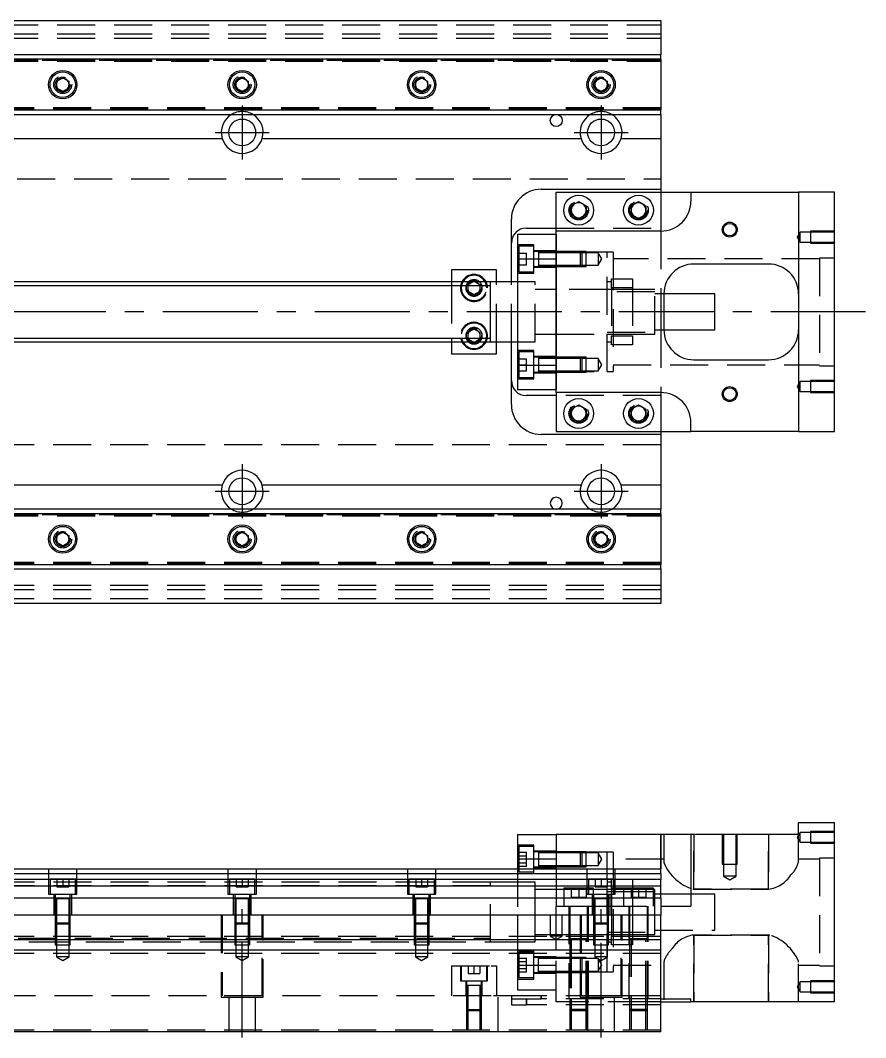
# Model space of a CAD drawing. Extents: x -20 to 863, y -293 to 102.
# Drawn here: x 425.8 to 708.4, y -242.8 to 97.5 of the extents above; entities that cross this region are included whole.
import ezdxf

# ---------------------------------------------------------------- set-up
doc = ezdxf.new("R2010")
doc.units = 0
doc.linetypes.add('CENTER', pattern=[50.8, 31.75, -6.35, 6.35, -6.35])
doc.linetypes.add('DASHED', pattern=[19.05, 12.7, -6.35])
doc.layers.get('0').update_dxf_attribs({"linetype": 'CONTINUOUS'})
doc.layers.add('CENTER', color=1, linetype='CENTER')

msp = doc.modelspace()

# ---------------------------------------------------------------- linework, layer by layer
at = {"color": 3, "linetype": 'DASHED'}
for p, q in [((0, 96), (640, 96)), ((0, 93), (640, 93)), ((0, 91.5), (640, 91.5)), ((0, 84.2), (640, 84.2)), ((0, 83.8), (640, 83.8)), ((395, 84.204452), (640, 84.204452)), ((437.5, 76), (437.518502, 76.303588)), ((502.483582, 76.286038), (502.5, 76)), ((557.5, 76), (557.518502, 76.303588)), ((622.483582, 76.286038), (622.5, 76)), ((640, 68.2), (0, 68.2)), ((640, 67.8), (0, 67.8)), ((640, 67.795548), (395, 67.795548)), ((5.640312, 44.5), (640, 44.5)), ((640, 40), (640, 28)), ((609.5, 34), (609.520026, 34.346056)), ((629.5, 34), (629.520026, 34.346056)), ((605, 28), (640, 28)), ((640, 28), (640, 27)), ((605, 26), (605, 17.78342)), ((640, 27), (640, 6)), ((686.5, 26.65), (685.547372, 25)), ((685.547372, 25), (686.5, 23.35)), ((686.5, 23.35), (686.5, 26.65)), ((690, 26.65), (686.5, 26.65)), ((690, 26.999994), (690, 23.000006)), ((698, 26.999994), (690, 26.999994)), ((698, 26.65), (690, 26.65)), ((597.5, 22.42767), (592, 22.42767)), ((592.5, 21.92767), (592.5, 13.42767)), ((597.5, 21.92767), (592.5, 21.92767)), ((597.5, 12.92767), (597.5, 22.42767)), ((605, 20.42767), (597.5, 20.42767)), ((686.5, 23.35), (690, 23.35)), ((690, 23.35), (698, 23.35)), ((690, 23.000006), (698, 23.000006)), ((592.5, 19.67767), (595, 19.67767)), ((592.5, 17.67767), (595, 17.67767)), ((595, 17.67767), (595, 19.67767)), ((595, 15.67767), (595, 17.67767)), ((599.1, 20.17767), (597.5, 20.17767)), ((599.1, 20.17767), (599.095, 20.17767)), ((599.1, 20.17767), (599.1, 19.92022)), ((599.1, 19.920202), (599.1, 20.17767)), ((599.105, 20.17767), (599.1, 20.17767)), ((604.99998, 20.17767), (599.1, 20.17767)), ((599.1, 19.92022), (599.1, 15.435068)), ((604.99998, 19.77767), (599.1, 19.77767)), ((613.1, 20.17767), (605, 20.17767)), ((613.1, 20.177664), (605, 20.177664)), ((622, 20), (605, 20)), ((613.5, 19.77767), (605, 19.77767)), ((613.1, 15.17767), (613.1, 20.17767)), ((613.5, 19.77767), (613.1, 20.17767)), ((615, 20.177664), (613.10002, 20.177664)), ((613.5, 19.77767), (613.5, 15.57767)), ((615, 19.77767), (613.50002, 19.77767)), ((615, 15.177674), (615, 20.177664)), ((619, 19.77767), (615, 19.77767)), ((619, 19.77767), (619, 15.57767)), ((620.212436, 17.67767), (619, 19.77767)), ((619, 15.57767), (620.212436, 17.67767)), ((622, -20), (622, 20)), ((624, 20), (622, 20)), ((624, 20), (624, -20)), ((693, 17.75), (624, 17.75)), ((693, 18), (693, -18)), ((698, 18), (693, 18)), ((592.5, 15.67767), (595, 15.67767)), ((597.5, 15.17767), (599.1, 15.17767)), ((597.5, 14.92767), (605, 14.92767)), ((599.095, 15.17767), (599.1, 15.17767)), ((599.1, 15.57767), (604.99998, 15.57767)), ((599.1, 15.17767), (599.1, 15.435118)), ((599.1, 15.435068), (599.1, 15.17767)), ((599.1, 15.17767), (599.105, 15.17767)), ((599.1, 15.17767), (604.99998, 15.17767)), ((605, 15.57767), (613.5, 15.57767)), ((605, 15.177674), (613.1, 15.177674)), ((605, 15.17767), (613.1, 15.17767)), ((613.1, 15.17767), (613.5, 15.57767)), ((613.10002, 15.177674), (615, 15.177674)), ((613.50002, 15.57767), (615, 15.57767)), ((615, 15.57767), (619, 15.57767)), ((576.964102, 10), (577.5, 10.309402)), ((577.5, 10.309402), (578.035898, 10)), ((592, 12.92767), (597.5, 12.92767)), ((592.5, 13.42767), (597.5, 13.42767)), ((623.5, 11), (630.5, 11)), ((623.5, 8), (623.5, 11)), ((630.5, 11), (630.5, 8)), ((570, 10), (570, 8.75)), ((570, 8.75), (570, -8.75)), ((575.5, 9.1547), (576.964102, 10)), ((575.5, 8.75), (575.5, 9.1547)), ((575.5, 6.8453), (575.5, 8.75)), ((577.5, 5.690598), (575.5, 6.8453)), ((579.5, 6.8453), (577.5, 5.690598)), ((578.035898, 10), (579.5, 9.1547)), ((579.5, 9.1547), (579.5, 8.75)), ((579.5, 8.75), (579.5, 6.8453)), ((579.983582, 8.286038), (580, 8)), ((585, -10), (585, 10)), ((590, -10), (590, 10)), ((598, 10), (592, 10)), ((598, -10), (598, 10)), ((605, 7.5), (598, 7.5)), ((622.005, 7.5), (605, 7.5)), ((630.5, 7.5), (621.995, 7.5)), ((623.5, 10), (622, 10)), ((630.5, 8), (623.5, 8)), ((623.5, 8), (623.5, -8)), ((630.5, 8), (630.5, -8)), ((638, 7.5), (630.5, 7.5)), ((638, -7.5), (638, 7.5)), ((638, 6.75), (622, 6.75)), ((641, 6), (638, 6)), ((640, 6), (640, -6)), ((575.5, -6.8453), (577.5, -5.690598)), ((577.5, -5.690598), (579.5, -6.8453)), ((622, -6.75), (638, -6.75)), ((638, -6), (641, -6)), ((640, -6), (640, -27)), ((570, -8.75), (570, -10)), ((575.5, -8.75), (575.5, -6.8453)), ((575.5, -9.1547), (575.5, -8.75)), ((576.964102, -10), (575.5, -9.1547)), ((579.5, -9.1547), (578.035898, -10)), ((579.5, -6.8453), (579.5, -8.75)), ((579.5, -8.75), (579.5, -9.1547)), ((579.983582, -7.713962), (580, -8)), ((583, -10), (583, -9.999498)), ((592, -10), (598, -10)), ((598, -7.5), (605, -7.5)), ((605, -7.5), (622.005, -7.5)), ((621.995, -7.5), (630.5, -7.5)), ((622, -10), (623.5, -10)), ((623.5, -8), (630.5, -8)), ((623.5, -11), (623.5, -8)), ((630.5, -7.5), (638, -7.5)), ((630.5, -8), (630.5, -11)), ((597.5, -12.92767), (592, -12.92767)), ((592.5, -13.42767), (592.5, -21.92767)), ((597.5, -13.42767), (592.5, -13.42767)), ((597.5, -22.42767), (597.5, -12.92767)), ((630.5, -11), (623.5, -11)), ((592.5, -15.67767), (595, -15.67767)), ((595, -17.67767), (595, -15.67767)), ((605, -14.92767), (597.5, -14.92767)), ((599.1, -15.17767), (597.5, -15.17767)), ((599.1, -15.17767), (599.095, -15.17767)), ((599.1, -15.17767), (599.1, -15.435118)), ((599.1, -15.435136), (599.1, -15.17767)), ((604.99998, -15.17767), (599.1, -15.17767)), ((599.105, -15.17767), (599.1, -15.17767)), ((599.1, -15.435118), (599.1, -19.920272)), ((604.99998, -15.57767), (599.1, -15.57767)), ((613.1, -15.17767), (605, -15.17767)), ((613.1, -15.177674), (605, -15.177674)), ((613.5, -15.57767), (605, -15.57767)), ((613.1, -20.17767), (613.1, -15.17767)), ((613.5, -15.57767), (613.1, -15.17767)), ((615, -15.177674), (613.10002, -15.177674)), ((613.5, -15.57767), (613.5, -19.77767)), ((615, -15.57767), (613.50002, -15.57767)), ((615, -20.177664), (615, -15.177674)), ((619, -15.57767), (615, -15.57767)), ((619, -15.57767), (619, -19.77767)), ((620.212436, -17.67767), (619, -15.57767)), ((592.5, -17.67767), (595, -17.67767)), ((592.5, -19.67767), (595, -19.67767)), ((595, -19.67767), (595, -17.67767)), ((597.5, -20.17767), (599.1, -20.17767)), ((599.095, -20.17767), (599.1, -20.17767)), ((599.1, -19.77767), (604.99998, -19.77767)), ((599.1, -20.17767), (599.1, -19.92022)), ((599.1, -19.920272), (599.1, -20.17767)), ((599.1, -20.17767), (604.99998, -20.17767)), ((599.1, -20.17767), (599.105, -20.17767)), ((605, -17.78342), (605, -26)), ((605, -19.77767), (613.5, -19.77767)), ((605, -20), (622, -20)), ((605, -20.177664), (613.1, -20.177664)), ((605, -20.17767), (613.1, -20.17767)), ((613.1, -20.17767), (613.5, -19.77767)), ((613.10002, -20.177664), (615, -20.177664)), ((613.50002, -19.77767), (615, -19.77767)), ((615, -19.77767), (619, -19.77767)), ((619, -19.77767), (620.212436, -17.67767)), ((622, -20), (624, -20)), ((624, -17.75), (693, -17.75)), ((693, -18), (698, -18)), ((592, -22.42767), (597.5, -22.42767)), ((592.5, -21.92767), (597.5, -21.92767)), ((597.5, -20.42767), (605, -20.42767)), ((686.5, -23.35), (685.547372, -25)), ((686.5, -26.65), (686.5, -23.35)), ((690, -23.35), (686.5, -23.35)), ((690, -23.000006), (690, -26.999994)), ((698, -23.000006), (690, -23.000006)), ((698, -23.35), (690, -23.35)), ((640, -27), (640, -28)), ((685.547372, -25), (686.5, -26.65)), ((686.5, -26.65), (690, -26.65)), ((690, -26.65), (698, -26.65)), ((690, -26.999994), (698, -26.999994)), ((640, -28), (605, -28)), ((640, -28), (640, -40)), ((609.5, -34), (609.520026, -33.653944)), ((635.477798, -33.635694), (635.5, -34)), ((640, -44.5), (5.640312, -44.5)), ((0, -67.8), (640, -67.8)), ((395, -67.795548), (640, -67.795548)), ((0, -68.2), (640, -68.2)), ((442.483582, -75.713962), (442.5, -76)), ((502.483582, -75.713962), (502.5, -76)), ((562.483582, -75.713962), (562.5, -76)), ((622.483582, -75.713962), (622.5, -76)), ((640, -83.8), (0, -83.8)), ((640, -84.2), (0, -84.2)), ((640, -84.204452), (395, -84.204452)), ((640, -91.5), (0, -91.5)), ((640, -93), (0, -93)), ((640, -96), (0, -96)), ((640, -174.76), (640, -186.26)), ((641, -174.76), (641, -184.054836)), ((651, -193.074786), (651, -174.76)), ((651, -174.76), (651, -193.074786)), ((660.500006, -174.76), (660.500006, -184.76)), ((660.9, -174.76), (660.9, -184.76)), ((665.1, -184.76), (665.1, -174.76)), ((665.499994, -184.76), (665.499994, -174.76)), ((676, -174.76), (676, -193.074786)), ((676, -193.074786), (676, -174.76)), ((686.5, -174.11), (685.547372, -175.76)), ((685.547372, -175.76), (686.5, -177.41)), ((686, -184.054836), (686, -174.76)), ((686.5, -177.41), (686.5, -174.11)), ((690, -174.11), (686.5, -174.11)), ((690, -173.760006), (690, -177.759994)), ((698, -173.760006), (690, -173.760006)), ((698, -174.11), (690, -174.11)), ((597.5, -178.33233), (592, -178.33233)), ((592.5, -178.83233), (592.5, -183.08233)), ((597.5, -178.83233), (592.5, -178.83233)), ((597.5, -183.08233), (597.5, -178.33233)), ((605, -180.33233), (597.5, -180.33233)), ((686.5, -177.41), (690, -177.41)), ((690, -177.41), (698, -177.41)), ((690, -177.759994), (698, -177.759994)), ((592.5, -180.77293), (595, -180.77293)), ((592.5, -181.92763), (595, -181.92763)), ((592.5, -183.08233), (592.5, -186.26)), ((595, -181.92763), (595, -180.77293)), ((595, -184.237032), (595, -181.92763)), ((599.1, -180.58233), (597.5, -180.58233)), ((597.5, -187.83233), (597.5, -183.08233)), ((599.1, -180.58233), (599.095, -180.58233)), ((599.1, -180.582326), (599.1, -180.583182)), ((599.1, -180.58233), (599.1, -180.83978)), ((599.1, -180.839798), (599.1, -180.58233)), ((604.99998, -180.58233), (599.1, -180.58233)), ((599.105, -180.58233), (599.1, -180.58233)), ((599.1, -180.83978), (599.1, -185.58233)), ((604.99998, -180.98233), (599.1, -180.98233)), ((613.1, -180.58233), (605, -180.58233)), ((613.100006, -180.582336), (605, -180.582336)), ((613.27767, -180.76), (605, -180.76)), ((613.5, -180.98233), (605, -180.98233)), ((613.1, -183.08233), (613.1, -180.58233)), ((613.5, -180.98233), (613.1, -180.58233)), ((613.1, -185.58233), (613.1, -183.08233)), ((615, -180.582336), (613.10002, -180.582336)), ((615, -180.76), (613.27767, -180.76)), ((613.5, -180.98233), (613.5, -185.18233)), ((615, -180.98233), (613.50002, -180.98233)), ((615, -185.582326), (615, -180.582336)), ((622, -180.76), (615, -180.76)), ((619, -180.98233), (615, -180.98233)), ((619, -180.98233), (619, -185.18233)), ((620.212436, -183.08233), (619, -180.98233)), ((619, -185.18233), (620.212436, -183.08233)), ((622, -189.76), (622, -180.76)), ((624, -180.76), (622, -180.76)), ((624, -180.76), (624, -220.76)), ((641, -183.01), (624, -183.01)), ((693, -183.01), (686, -183.01)), ((693, -182.76), (693, -218.76)), ((698, -182.76), (693, -182.76)), ((435.25, -186.26), (435.25, -194.76)), ((444.75, -194.76), (444.75, -186.26)), ((495.25, -186.26), (495.25, -194.76)), ((504.75, -194.76), (504.75, -186.26)), ((555.25, -186.26), (555.25, -194.76)), ((564.75, -194.76), (564.75, -186.26)), ((592, -186.26), (592, -201.76)), ((592.5, -184.237032), (595, -184.237032)), ((592.5, -185.391732), (595, -185.391732)), ((592.5, -186.26), (592.5, -187.33233)), ((595, -185.391732), (595, -184.237032)), ((597.5, -185.58233), (599.105, -185.58233)), ((597.5, -185.83233), (605, -185.83233)), ((599.095, -185.58233), (604.99998, -185.58233)), ((599.1, -185.18233), (604.99998, -185.18233)), ((605, -185.18233), (613.5, -185.18233)), ((605, -185.582326), (613.100006, -185.582326)), ((605, -185.58233), (613.1, -185.58233)), ((605, -186.26), (605, -198.76)), ((613.1, -185.58233), (613.5, -185.18233)), ((613.10002, -185.582326), (615, -185.582326)), ((613.50002, -185.18233), (615, -185.18233)), ((615, -185.18233), (619, -185.18233)), ((615.25, -186.26), (615.25, -194.76)), ((624.75, -194.76), (624.75, -186.26)), ((641, -184.054836), (641.035862, -184.383408)), ((660.500006, -184.76), (665.499994, -184.76)), ((660.9, -184.76), (660.9, -188.76)), ((665.1, -188.76), (665.1, -184.76)), ((444.25, -189.76), (435.75, -189.76)), ((435.75, -189.76), (435.75, -194.76)), ((438, -189.76), (438, -192.26)), ((440, -189.76), (440, -192.26)), ((442, -189.76), (442, -192.26)), ((444.25, -194.76), (444.25, -189.76)), ((504.25, -189.76), (495.75, -189.76)), ((495.75, -189.76), (495.75, -194.76)), ((498, -189.76), (498, -192.26)), ((500, -189.76), (500, -192.26)), ((502, -189.76), (502, -192.26)), ((504.25, -194.76), (504.25, -189.76)), ((564.25, -189.76), (555.75, -189.76)), ((555.75, -189.76), (555.75, -194.76)), ((558, -189.76), (558, -192.26)), ((560, -189.76), (560, -192.26)), ((562, -189.76), (562, -192.26)), ((564.25, -194.76), (564.25, -189.76)), ((592, -187.83233), (597.5, -187.83233)), ((592.5, -187.33233), (597.5, -187.33233)), ((624.25, -189.76), (615.75, -189.76)), ((615.75, -189.76), (615.75, -194.76)), ((618, -189.76), (618, -192.26)), ((620, -189.76), (620, -192.26)), ((622, -189.76), (622, -192.26)), ((623.5, -192.76), (623.5, -189.76)), ((624.25, -189.76), (630.5, -189.76)), ((624.25, -194.76), (624.25, -189.76)), ((630.5, -189.76), (630.5, -192.76)), ((663, -188.76), (660.9, -188.76)), ((660.9, -188.76), (663, -189.972436)), ((665.1, -188.76), (663, -188.76)), ((663, -189.972436), (665.1, -188.76)), ((583, -192.01), (25, -192.01)), ((583, -190.76), (394.5, -190.76)), ((438, -192.26), (440, -192.26)), ((440, -192.26), (442, -192.26)), ((498, -192.26), (500, -192.26)), ((500, -192.26), (502, -192.26)), ((558, -192.26), (560, -192.26)), ((560, -192.26), (562, -192.26)), ((583, -190.76), (582.995, -190.76)), ((583, -190.760502), (583, -190.76)), ((592, -190.76), (583, -190.76)), ((583.005, -190.76), (583, -190.76)), ((583, -210.76), (583, -190.760502)), ((598, -190.76), (592, -190.76)), ((598, -200.76), (598, -190.76)), ((598, -200.76), (598, -190.76)), ((605, -193.26), (598, -193.26)), ((607.5, -193.26), (605, -193.26)), ((615.75, -192.76), (607.5, -192.76)), ((607.5, -192.76), (607.5, -198.76)), ((615.75, -193.26), (607.5, -193.26)), ((610, -192.76), (610, -195.76)), ((612.5, -192.76), (612.5, -195.76)), ((615, -192.76), (615, -195.76)), ((617.5, -192.76), (615.75, -192.76)), ((617.5, -193.26), (615.75, -193.26)), ((617.5, -194.76), (617.5, -192.76)), ((622, -193.26), (617.5, -193.26)), ((618, -192.26), (620, -192.26)), ((620, -192.26), (622, -192.26)), ((622, -193.26), (621.995, -193.26)), ((623.5, -190.76), (622, -190.76)), ((622, -194.76), (622, -192.26)), ((622.005, -193.26), (622, -193.26)), ((623.5, -193.26), (622, -193.26)), ((624.25, -192.76), (623.5, -192.76)), ((623.5, -192.76), (623.5, -194.76)), ((624.25, -193.26), (623.5, -193.26)), ((627.5, -192.76), (624.25, -192.76)), ((627.5, -193.26), (624.25, -193.26)), ((637.5, -192.76), (627.5, -192.76)), ((627.5, -192.76), (627.5, -198.76)), ((630.5, -193.26), (627.5, -193.26)), ((630, -192.76), (630, -195.76)), ((630.5, -192.76), (630.5, -198.76)), ((637.5, -193.26), (630.5, -193.26)), ((632.5, -192.76), (632.5, -195.76)), ((635, -192.76), (635, -195.76)), ((637.5, -198.76), (637.5, -192.76)), ((638, -193.26), (637.5, -193.26)), ((638, -198.76), (638, -193.26)), ((650.61503, -193.059374), (651, -193.074786)), ((676, -193.074786), (651, -193.074786)), ((651, -193.074786), (676, -193.074786)), ((435.25, -194.76), (444.75, -194.76)), ((437, -194.76), (437, -201.76)), ((437.5, -194.76), (437.5, -196.36)), ((437.5, -196.355), (437.5, -196.36)), ((437.5, -196.36), (437.757448, -196.36)), ((437.757468, -196.36), (437.5, -196.36)), ((437.5, -196.36), (437.5, -196.365)), ((437.5, -196.36), (437.5, -201.75998)), ((442.242552, -196.36), (437.757468, -196.36)), ((437.9, -196.36), (437.9, -201.75998)), ((442.1, -201.75998), (442.1, -196.36)), ((442.5, -196.36), (442.242552, -196.36)), ((442.242602, -196.36), (442.5, -196.36)), ((442.5, -196.36), (442.5, -194.76)), ((442.5, -196.36), (442.5, -196.355)), ((442.5, -196.365), (442.5, -196.36)), ((442.5, -201.75998), (442.5, -196.36)), ((443, -201.76), (443, -194.76)), ((495.25, -194.76), (504.75, -194.76)), ((497, -194.76), (497, -201.76)), ((497.5, -194.76), (497.5, -196.36)), ((497.5, -196.355), (497.5, -196.36)), ((497.5, -196.36), (497.757448, -196.36)), ((497.757468, -196.36), (497.5, -196.36)), ((497.5, -196.36), (497.5, -196.365)), ((497.5, -196.36), (497.5, -201.75998)), ((502.242552, -196.36), (497.757468, -196.36)), ((497.9, -196.36), (497.9, -201.75998)), ((502.1, -201.75998), (502.1, -196.36)), ((502.5, -196.36), (502.242552, -196.36)), ((502.242602, -196.36), (502.5, -196.36)), ((502.5, -196.36), (502.5, -194.76)), ((502.5, -196.36), (502.5, -196.355)), ((502.5, -196.365), (502.5, -196.36)), ((502.5, -201.75998), (502.5, -196.36)), ((503, -201.76), (503, -194.76)), ((555.25, -194.76), (564.75, -194.76)), ((557, -194.76), (557, -201.76)), ((557.5, -194.76), (557.5, -196.36)), ((557.5, -196.355), (557.5, -196.36)), ((557.5, -196.36), (557.757448, -196.36)), ((557.757468, -196.36), (557.5, -196.36)), ((557.5, -196.36), (557.5, -196.365)), ((557.5, -196.36), (557.5, -201.75998)), ((562.242552, -196.36), (557.757468, -196.36)), ((557.9, -196.36), (557.9, -201.75998)), ((562.1, -201.75998), (562.1, -196.36)), ((562.5, -196.36), (562.242552, -196.36)), ((562.242602, -196.36), (562.5, -196.36)), ((562.5, -196.36), (562.5, -194.76)), ((562.5, -196.36), (562.5, -196.355)), ((562.5, -196.365), (562.5, -196.36)), ((562.5, -201.75998), (562.5, -196.36)), ((563, -201.76), (563, -194.76)), ((610, -195.76), (612.5, -195.76)), ((612.5, -195.76), (615, -195.76)), ((615.25, -194.76), (624.75, -194.76)), ((617, -194.76), (617, -201.76)), ((617.5, -194.76), (617.5, -196.36)), ((617.5, -196.355), (617.5, -196.36)), ((617.5, -196.36), (617.757448, -196.36)), ((617.757468, -196.36), (617.5, -196.36)), ((617.5, -196.36), (617.5, -201.75998)), ((617.5, -196.36), (617.5, -196.365)), ((622.242552, -196.36), (617.757468, -196.36)), ((617.9, -196.36), (617.9, -201.75998)), ((623.5, -194.01), (622, -194.01)), ((622, -196.358864), (622, -194.76)), ((622, -198.76), (622, -196.358864)), ((622.1, -201.75998), (622.1, -196.36)), ((622.5, -196.36), (622.242552, -196.36)), ((622.242602, -196.36), (622.5, -196.36)), ((622.5, -196.36), (622.5, -194.76)), ((622.5, -196.36), (622.5, -196.355)), ((622.5, -201.75998), (622.5, -196.36)), ((622.5, -196.365), (622.5, -196.36)), ((623, -201.76), (623, -194.76)), ((624.25, -194.01), (623.5, -194.01)), ((623.5, -194.76), (623.5, -198.76)), ((627.5, -194.01), (624.25, -194.01)), ((630.5, -194.01), (627.5, -194.01)), ((630, -195.76), (632.5, -195.76)), ((637.5, -194.01), (630.5, -194.01)), ((632.5, -195.76), (635, -195.76)), ((638, -194.01), (637.5, -194.01)), ((640, -194.76), (638, -194.76)), ((650, -194.76), (640, -194.76)), ((658, -194.76), (650, -194.76)), ((658, -200.76), (658, -194.76)), ((605, -201.76), (605, -198.76)), ((605, -198.76), (617.5, -198.76)), ((609.25, -198.76), (609.25, -229.76)), ((609.5, -198.76), (609.5, -201.76)), ((615.5, -209.765), (615.5, -198.76)), ((615.75, -229.76), (615.75, -198.76)), ((617.5, -198.76), (617.9, -198.76)), ((617.9, -198.76), (622.1, -198.76)), ((622, -200.76), (622, -198.76)), ((622.1, -198.76), (622.5, -198.76)), ((622.5, -198.76), (640, -198.76)), ((623.5, -198.76), (623.5, -208.76)), ((629.25, -198.76), (629.25, -229.76)), ((629.5, -198.76), (629.5, -209.765)), ((630.5, -198.76), (630.5, -208.76)), ((635.5, -209.765), (635.5, -198.76)), ((635.75, -229.76), (635.75, -198.76)), ((638, -200.76), (638, -198.76)), ((437.5, -201.76), (437.5, -204.36)), ((437.500006, -201.76), (437.500006, -204.360006)), ((437.9, -201.76), (437.9, -204.76)), ((442.1, -204.76), (442.1, -201.76)), ((442.499994, -204.360006), (442.499994, -201.76)), ((442.5, -204.36), (442.5, -201.76)), ((493, -201.76), (493, -229.26)), ((493.291796, -201.76), (493.291796, -228.76)), ((497.5, -201.76), (497.5, -204.36)), ((497.500006, -201.76), (497.500006, -204.360006)), ((497.9, -201.76), (497.9, -204.76)), ((502.1, -204.76), (502.1, -201.76)), ((502.499994, -204.360006), (502.499994, -201.76)), ((502.5, -204.36), (502.5, -201.76)), ((506.708204, -228.76), (506.708204, -201.76)), ((507, -229.26), (507, -201.76)), ((557.5, -201.76), (557.5, -204.36)), ((557.500006, -201.76), (557.500006, -204.360006)), ((557.9, -201.76), (557.9, -204.76)), ((562.1, -204.76), (562.1, -201.76)), ((562.499994, -204.360006), (562.499994, -201.76)), ((562.5, -204.36), (562.5, -201.76)), ((592, -201.76), (592, -210.06)), ((598, -210.76), (598, -200.76)), ((598, -210.76), (598, -200.76)), ((603, -201.76), (603, -208.76)), ((605, -210.06), (605, -201.76)), ((607, -208.76), (607, -201.76)), ((609.5, -201.76), (609.5, -209.76)), ((613, -201.76), (613, -229.26)), ((613.291796, -201.76), (613.291796, -228.76)), ((617.5, -201.76), (617.5, -204.36)), ((617.500006, -201.76), (617.500006, -204.360006)), ((617.9, -201.76), (617.9, -204.76)), ((622, -220.76), (622, -200.76)), ((622.1, -204.76), (622.1, -201.76)), ((622.499994, -204.360006), (622.499994, -201.76)), ((622.5, -204.36), (622.5, -201.76)), ((626.708204, -228.76), (626.708204, -201.76)), ((627, -229.26), (627, -201.76)), ((638, -208.26), (638, -200.76)), ((658, -206.76), (658, -200.76)), ((437.5, -204.36), (442.5, -204.36)), ((437.5, -204.36), (437.9, -204.76)), ((437.500006, -204.36002), (437.500006, -210.06)), ((442.1, -204.76), (437.9, -204.76)), ((437.9, -204.76002), (437.9, -211.76)), ((442.1, -204.76), (442.5, -204.36)), ((442.1, -211.76), (442.1, -204.76002)), ((442.499994, -210.06), (442.499994, -204.36002)), ((497.5, -204.36), (502.5, -204.36)), ((497.5, -204.36), (497.9, -204.76)), ((497.500006, -204.36002), (497.500006, -210.06)), ((502.1, -204.76), (497.9, -204.76)), ((497.9, -204.76002), (497.9, -211.76)), ((502.1, -204.76), (502.5, -204.36)), ((502.1, -211.76), (502.1, -204.76002)), ((502.499994, -210.06), (502.499994, -204.36002)), ((557.5, -204.36), (562.5, -204.36)), ((557.5, -204.36), (557.9, -204.76)), ((557.500006, -204.36002), (557.500006, -210.06)), ((562.1, -204.76), (557.9, -204.76)), ((557.9, -204.76002), (557.9, -211.76)), ((562.1, -204.76), (562.5, -204.36)), ((562.1, -211.76), (562.1, -204.76002)), ((562.499994, -210.06), (562.499994, -204.36002)), ((617.5, -204.36), (622.5, -204.36)), ((617.5, -204.36), (617.9, -204.76)), ((617.500006, -204.36002), (617.500006, -210.06)), ((622.1, -204.76), (617.9, -204.76)), ((617.9, -204.76002), (617.9, -211.76)), ((622, -207.51), (638, -207.51)), ((622.1, -204.76), (622.5, -204.36)), ((622.1, -211.76), (622.1, -204.76002)), ((622.499994, -210.06), (622.499994, -204.36002)), ((638, -206.76), (658, -206.76)), ((640, -208.91), (0, -208.91)), ((25, -209.51), (583, -209.51)), ((352.499994, -210.76), (583, -210.76)), ((437.500006, -210.06), (437.500006, -211.76)), ((437.500006, -210.76), (442.499994, -210.76)), ((442.499994, -211.76), (442.499994, -210.06)), ((497.500006, -210.06), (497.500006, -211.76)), ((497.500006, -210.76), (502.499994, -210.76)), ((502.499994, -211.76), (502.499994, -210.06)), ((557.500006, -210.06), (557.500006, -211.76)), ((557.500006, -210.76), (562.499994, -210.76)), ((562.499994, -211.76), (562.499994, -210.06)), ((582.995, -210.76), (583, -210.76)), ((583, -210.76), (583.291796, -210.76)), ((583, -210.76), (583.005, -210.76)), ((583.291796, -210.76), (592, -210.76)), ((592, -210.06), (592, -213.46)), ((592, -210.76), (598, -210.76)), ((598, -208.26), (605, -208.26)), ((607, -208.76), (603, -208.76)), ((603, -208.76), (605, -209.9147)), ((605, -208.26), (609.5, -208.26)), ((605, -209.9147), (607, -208.76)), ((605, -213.46), (605, -210.06)), ((609.5, -208.26), (622.005, -208.26)), ((609.5, -209.755), (609.5, -209.76)), ((609.849602, -209.76), (609.5, -209.76)), ((609.5, -209.76), (609.5, -209.765)), ((609.5, -209.76), (609.5, -210.06)), ((609.5, -210.06), (609.5, -213.46)), ((615.15035, -209.76), (609.849602, -209.76)), ((610, -209.76), (610, -210.06)), ((610, -210.06), (610, -213.46)), ((615, -229.75998), (615, -209.76)), ((615.5, -209.76), (615.15035, -209.76)), ((615.5, -229.75998), (615.5, -209.755)), ((617.500006, -210.06), (617.500006, -211.76)), ((621.995, -208.26), (630.5, -208.26)), ((622, -210.76), (623.5, -210.76)), ((622.005, -208.26), (630.5, -208.26)), ((622.499994, -211.76), (622.499994, -210.06)), ((623.5, -208.76), (630.5, -208.76)), ((623.5, -211.76), (623.5, -208.76)), ((629.5, -209.755), (629.5, -229.75998)), ((629.5, -209.76), (629.84965, -209.76)), ((629.849602, -209.76), (629.5, -209.76)), ((635.15035, -209.76), (629.849602, -209.76)), ((630, -209.76), (630, -229.75998)), ((630.5, -208.26), (638, -208.26)), ((630.5, -208.76), (630.5, -211.76)), ((635, -229.75998), (635, -209.76)), ((635.150204, -209.76), (635.5, -209.76)), ((635.5, -209.76), (635.15035, -209.76)), ((635.5, -229.75998), (635.5, -209.755)), ((651, -208.445214), (676, -208.445214)), ((676, -208.445214), (651, -208.445214)), ((651, -230.76), (651, -208.445214)), ((651, -208.445214), (651, -230.76)), ((676, -208.445214), (676, -230.76)), ((676, -230.76), (676, -208.445214)), ((676.383512, -208.460578), (676, -208.445214)), ((437.500006, -211.76), (442.499994, -211.76)), ((437.9, -211.76), (437.9, -215.76)), ((442.1, -215.76), (442.1, -211.76)), ((497.500006, -211.76), (502.499994, -211.76)), ((497.9, -211.76), (497.9, -215.76)), ((502.1, -215.76), (502.1, -211.76)), ((557.500006, -211.76), (562.499994, -211.76)), ((557.9, -211.76), (557.9, -215.76)), ((562.1, -215.76), (562.1, -211.76)), ((592, -213.46), (592, -218.54342)), ((597.5, -213.68767), (592, -213.68767)), ((592.5, -214.18767), (592.5, -218.43767)), ((597.5, -214.18767), (592.5, -214.18767)), ((597.5, -218.43767), (597.5, -213.68767)), ((605, -229.76), (605, -213.46)), ((609.5, -213.46), (609.5, -229.75998)), ((610, -213.46), (610, -229.75998)), ((617.500006, -211.76), (622.499994, -211.76)), ((617.9, -211.76), (617.9, -215.76)), ((622.1, -215.76), (622.1, -211.76)), ((630.5, -211.76), (623.5, -211.76)), ((640, -214.61), (0, -214.61)), ((442.1, -215.76), (437.9, -215.76)), ((437.9, -215.76), (440, -216.972436)), ((440, -216.972436), (442.1, -215.76)), ((502.1, -215.76), (497.9, -215.76)), ((497.9, -215.76), (500, -216.972436)), ((500, -216.972436), (502.1, -215.76)), ((562.1, -215.76), (557.9, -215.76)), ((557.9, -215.76), (560, -216.972436)), ((560, -216.972436), (562.1, -215.76)), ((592.5, -216.128268), (595, -216.128268)), ((592.5, -217.282968), (595, -217.282968)), ((595, -217.282968), (595, -216.128268)), ((595, -219.59237), (595, -217.282968)), ((605, -215.68767), (597.5, -215.68767)), ((599.105, -215.93767), (597.5, -215.93767)), ((604.99998, -215.93767), (599.095, -215.93767)), ((599.1, -215.93767), (599.1, -216.195118)), ((599.1, -220.93767), (599.1, -215.93767)), ((604.99998, -216.33767), (599.1, -216.33767)), ((609.5, -215.93767), (605, -215.93767)), ((609.5, -215.937674), (605, -215.937674)), ((609.5, -216.33767), (605, -216.33767)), ((610, -215.93767), (609.5, -215.93767)), ((610, -215.937674), (609.5, -215.937674)), ((610, -216.33767), (609.5, -216.33767)), ((613.1, -215.93767), (610, -215.93767)), ((613.100006, -215.937674), (610, -215.937674)), ((613.5, -216.33767), (610, -216.33767)), ((613.1, -218.43767), (613.1, -215.93767)), ((613.5, -216.33767), (613.1, -215.93767)), ((615, -215.937674), (613.10002, -215.937674)), ((613.5, -216.33767), (613.5, -218.43767)), ((615, -216.33767), (613.50002, -216.33767)), ((619, -216.33767), (615, -216.33767)), ((622.1, -215.76), (617.9, -215.76)), ((617.9, -215.76), (620, -216.972436)), ((619, -216.33767), (619, -220.53767)), ((620.212436, -218.43767), (619, -216.33767)), ((620, -216.972436), (622.1, -215.76)), ((641.02814, -217.176646), (641, -217.465164)), ((641, -217.465164), (641, -230.76)), ((641.119076, -216.829652), (641.02814, -217.176646)), ((686, -217.465164), (685.96376, -217.135044)), ((686, -230.76), (686, -217.465164)), ((570, -218.76), (570, -228.76)), ((570, -218.76), (583.291796, -218.76)), ((573, -218.76), (573, -223.76)), ((573.25, -218.76), (573.25, -223.76)), ((575.5, -218.76), (575.5, -221.26)), ((577.5, -218.76), (577.5, -221.26)), ((579.5, -218.76), (579.5, -221.26)), ((581.75, -223.76), (581.75, -218.76)), ((582, -223.76), (582, -218.76)), ((583.291796, -218.76), (585, -218.76)), ((585, -218.76), (585, -228.76)), ((592, -218.54342), (592, -226.76)), ((592, -218.54342), (596.708204, -218.54342)), ((592.5, -218.43767), (592.5, -222.68767)), ((592.5, -219.59237), (595, -219.59237)), ((592.5, -220.74707), (595, -220.74707)), ((595, -220.74707), (595, -219.59237)), ((596.708204, -218.54342), (605, -218.54342)), ((597.5, -223.18767), (597.5, -218.43767)), ((597.5, -220.93767), (599.105, -220.93767)), ((599.095, -220.93767), (604.99998, -220.93767)), ((599.1, -220.53767), (604.99998, -220.53767)), ((605, -220.53767), (609.5, -220.53767)), ((605, -220.76), (609.5, -220.76)), ((605, -220.937664), (609.5, -220.937664)), ((605, -220.93767), (609.5, -220.93767)), ((609.5, -220.53767), (610, -220.53767)), ((609.5, -220.76), (610, -220.76)), ((609.5, -220.937664), (610, -220.937664)), ((609.5, -220.93767), (610, -220.93767)), ((610, -220.53767), (613.5, -220.53767)), ((610, -220.76), (613.27767, -220.76)), ((610, -220.937664), (613.100006, -220.937664)), ((610, -220.93767), (613.1, -220.93767)), ((613.1, -220.93767), (613.1, -218.43767)), ((613.1, -220.93767), (613.5, -220.53767)), ((613.10002, -220.937664), (615, -220.937664)), ((613.27767, -220.76), (622, -220.76)), ((613.5, -218.43767), (613.5, -220.53767)), ((613.50002, -220.53767), (615, -220.53767)), ((615, -220.53767), (619, -220.53767)), ((619, -220.53767), (620.212436, -218.43767)), ((622, -220.76), (624, -220.76)), ((624, -218.51), (641, -218.51)), ((686, -218.51), (693, -218.51)), ((693, -218.76), (698, -218.76)), ((573, -223.76), (582, -223.76)), ((574.75, -223.76), (574.75, -228.76)), ((575, -223.76), (575, -225.365)), ((575.5, -221.26), (577.5, -221.26)), ((577.5, -221.26), (579.5, -221.26)), ((580, -225.365), (580, -223.76)), ((580.25, -228.76), (580.25, -223.76)), ((592, -223.18767), (597.5, -223.18767)), ((592.5, -222.68767), (597.5, -222.68767)), ((597.5, -221.18767), (605, -221.18767)), ((686.5, -224.11), (685.547372, -225.76)), ((686.5, -227.41), (686.5, -224.11)), ((690, -224.11), (686.5, -224.11)), ((690, -223.760006), (690, -227.759994)), ((698, -223.760006), (690, -223.760006)), ((698, -224.11), (690, -224.11)), ((575, -225.355), (575, -228.75998)), ((575, -225.36), (575.257448, -225.36)), ((575.257468, -225.36), (575, -225.36)), ((579.742552, -225.36), (575.257468, -225.36)), ((575.4, -225.36), (575.4, -228.75998)), ((579.6, -228.75998), (579.6, -225.36)), ((580, -225.36), (579.742552, -225.36)), ((579.742602, -225.36), (580, -225.36)), ((580, -228.75998), (580, -225.355)), ((592, -226.76), (605, -226.76)), ((685.547372, -225.76), (686.5, -227.41)), ((686.5, -227.41), (690, -227.41)), ((690, -227.41), (698, -227.41)), ((690, -227.759994), (698, -227.759994)), ((583.291796, -228.76), (0, -228.76)), ((493, -229.26), (500, -229.26)), ((506.708204, -228.76), (493.291796, -228.76)), ((495.5, -229.26), (495.5, -240.76)), ((500, -229.26), (507, -229.26)), ((504.5, -240.76), (504.5, -229.26)), ((575, -228.76), (575, -233.36)), ((575.000006, -228.76), (575.000006, -233.360006)), ((575.4, -228.76), (575.4, -233.76)), ((579.6, -233.76), (579.6, -228.76)), ((579.999994, -233.360006), (579.999994, -228.76)), ((580, -233.36), (580, -228.76)), ((596.708204, -228.76), (583.291796, -228.76)), ((585.5, -229.26), (585.5, -240.76)), ((590, -228.76), (590, -229.76)), ((590, -229.76), (600, -229.76)), ((590, -229.76), (590, -231.76)), ((595, -231.76), (595, -229.76)), ((595, -229.76), (595, -231.76)), ((640, -228.76), (596.708204, -228.76)), ((600, -229.76), (600, -228.76)), ((600, -228.76), (600, -229.76)), ((640, -229.76), (600, -229.76)), ((605, -230.76), (605, -229.76)), ((635, -230.76), (605, -230.76)), ((609.5, -229.76), (609.5, -233.26)), ((609.500006, -229.76), (609.500006, -233.260006)), ((610, -229.76), (610, -233.76)), ((613, -229.26), (620, -229.26)), ((626.708204, -228.76), (613.291796, -228.76)), ((615, -233.76), (615, -229.76)), ((615.499994, -233.260006), (615.499994, -229.76)), ((615.5, -229.26), (615.5, -240.76)), ((615.5, -233.26), (615.5, -229.76)), ((620, -229.26), (627, -229.26)), ((624.5, -240.76), (624.5, -229.26)), ((629.5, -229.76), (629.5, -233.26)), ((629.500006, -229.76), (629.500006, -233.260006)), ((630, -229.76), (630, -233.76)), ((635, -233.76), (635, -229.76)), ((635.5, -230.76), (635, -230.76)), ((635.499994, -233.260006), (635.499994, -229.76)), ((635.5, -233.26), (635.5, -229.76)), ((640, -230.76), (635.5, -230.76)), ((575, -233.36), (580, -233.36)), ((575, -233.36), (575.4, -233.76)), ((575.000006, -233.36002), (575.000006, -240.26)), ((579.6, -233.76), (575.4, -233.76)), ((575.4, -233.76002), (575.4, -240.26)), ((579.6, -233.76), (580, -233.36)), ((579.6, -240.26), (579.6, -233.76002)), ((579.999994, -240.26), (579.999994, -233.36002)), ((590, -231.76), (595, -231.76)), ((640, -231.76), (595, -231.76)), ((609.5, -233.26), (615.5, -233.26)), ((609.5, -233.26), (610, -233.76)), ((609.500006, -233.26002), (609.500006, -240.26)), ((615, -233.76), (610, -233.76)), ((610, -233.76002), (610, -240.26)), ((615, -233.76), (615.5, -233.26)), ((615, -240.26), (615, -233.76002)), ((615.499994, -240.26), (615.499994, -233.26002)), ((629.5, -233.26), (635.5, -233.26)), ((629.5, -233.26), (630, -233.76)), ((629.500006, -233.26002), (629.500006, -240.26)), ((635, -233.76), (630, -233.76)), ((630, -233.76002), (630, -240.26)), ((635, -233.76), (635.5, -233.26)), ((635, -240.26), (635, -233.76002)), ((635.499994, -240.26), (635.499994, -233.26002)), ((640, -240.26), (6.499992, -240.26))]:
    msp.add_line(p, q, dxfattribs=at)
at = {"color": 7, "linetype": 'CONTINUOUS'}
for p, q in [((395, 97.5), (640, 97.5)), ((640, 97.5), (640, 86)), ((640, 86), (395, 86)), ((640, 84.460392), (640, 86)), ((640, 84.460392), (395, 84.460392)), ((640, 84.460392), (640, 67.539608)), ((438, 77.1547), (440, 78.309402)), ((440, 78.309402), (442, 77.1547)), ((498, 77.1547), (500, 78.309402)), ((500, 78.309402), (502, 77.1547)), ((558, 77.1547), (560, 78.309402)), ((560, 78.309402), (562, 77.1547)), ((618, 77.1547), (620, 78.309402)), ((620, 78.309402), (622, 77.1547)), ((438, 74.8453), (438, 77.1547)), ((442, 77.1547), (442, 74.8453)), ((498, 74.8453), (498, 77.1547)), ((502, 77.1547), (502, 74.8453)), ((558, 74.8453), (558, 77.1547)), ((562, 77.1547), (562, 74.8453)), ((618, 74.8453), (618, 77.1547)), ((622, 77.1547), (622, 74.8453)), ((440, 73.690598), (438, 74.8453)), ((442, 74.8453), (440, 73.690598)), ((500, 73.690598), (498, 74.8453)), ((502, 74.8453), (500, 73.690598)), ((560, 73.690598), (558, 74.8453)), ((562, 74.8453), (560, 73.690598)), ((620, 73.690598), (618, 74.8453)), ((622, 74.8453), (620, 73.690598)), ((395, 67.539608), (640, 67.539608)), ((395, 66), (640, 66)), ((640, 66), (640, 67.539608)), ((640, 66), (640, 58)), ((395, 58), (493.291796, 58)), ((506.708204, 58), (613.291796, 58)), ((626.708204, 58), (640, 58)), ((640, 58), (640, 41)), ((600, 41), (640, 41)), ((640, 41), (640, 40)), ((605, 27), (605, 40)), ((605, 40), (650, 40)), ((650, 40), (650, 37)), ((650, 40), (686, 40)), ((686, 40), (686, -40)), ((698, 40), (686, 40)), ((698, -40), (698, 40)), ((610, 35.443376), (612.5, 36.886752)), ((610, 32.556624), (610, 35.443376)), ((612.5, 36.886752), (615, 35.443376)), ((615, 35.443376), (615, 32.556624)), ((630, 35.443376), (632.5, 36.886752)), ((630, 32.556624), (630, 35.443376)), ((632.5, 36.886752), (635, 35.443376)), ((635, 35.443376), (635, 32.556624)), ((590, 10), (590, 31)), ((612.5, 31.113248), (610, 32.556624)), ((615, 32.556624), (612.5, 31.113248)), ((632.5, 31.113248), (630, 32.556624)), ((635, 32.556624), (632.5, 31.113248)), ((595, 28), (605, 28)), ((592, 26), (605, 26)), ((592, 26), (592, 17.78342)), ((605, 17.78342), (605, 27)), ((640, 27), (605, 27)), ((592, 17.78342), (605, 17.78342)), ((592, 17.78342), (592, -17.78342)), ((605, 17.78342), (605, -17.78342)), ((605, -17.78342), (605, 17.78342)), ((570, 14), (570, 10)), ((585, 14), (570, 14)), ((585, 10), (585, 14)), ((676, 16), (651, 16)), ((583, 10), (395, 10)), ((583, 10), (582.995, 10)), ((583, -9.999498), (583, 10)), ((592, 10), (583, 10)), ((583.005, 10), (583, 10)), ((641, 6), (641, -6)), ((658, 6), (641, 6)), ((658, -6), (658, 6)), ((641, -6), (658, -6)), ((395, -10), (583, -10)), ((570, -10), (570, -14)), ((577.5, -10.309402), (576.964102, -10)), ((578.035898, -10), (577.5, -10.309402)), ((582.995, -10), (583, -10)), ((583, -10), (592, -10)), ((583, -10), (583.005, -10)), ((585, -14), (585, -10)), ((590, -31), (590, -10)), ((570, -14), (585, -14)), ((651, -16), (676, -16)), ((592, -17.78342), (605, -17.78342)), ((592, -17.78342), (592, -26)), ((605, -27), (605, -17.78342)), ((592, -26), (605, -26)), ((640, -27), (605, -27)), ((605, -27), (605, -40)), ((605, -28), (595, -28)), ((610, -32.556624), (612.5, -31.113248)), ((610, -35.443376), (610, -32.556624)), ((612.5, -31.113248), (615, -32.556624)), ((615, -32.556624), (615, -35.443376)), ((630, -32.556624), (632.5, -31.113248)), ((630, -35.443376), (630, -32.556624)), ((632.5, -31.113248), (635, -32.556624)), ((635, -32.556624), (635, -35.443376)), ((612.5, -36.886752), (610, -35.443376)), ((615, -35.443376), (612.5, -36.886752)), ((632.5, -36.886752), (630, -35.443376)), ((635, -35.443376), (632.5, -36.886752)), ((650, -40), (650, -37)), ((605, -40), (650, -40)), ((640, -40), (640, -41)), ((686, -40), (650, -40)), ((686, -40), (698, -40)), ((640, -41), (600, -41)), ((640, -41), (640, -58)), ((493.291796, -58), (395, -58)), ((613.291796, -58), (506.708204, -58)), ((640, -58), (626.708204, -58)), ((640, -58), (640, -66)), ((640, -66), (395, -66)), ((640, -67.539608), (395, -67.539608)), ((640, -67.539608), (640, -66)), ((640, -67.539608), (640, -84.460392)), ((438, -74.8453), (440, -73.690598)), ((438, -77.1547), (438, -74.8453)), ((440, -73.690598), (442, -74.8453)), ((442, -74.8453), (442, -77.1547)), ((498, -74.8453), (500, -73.690598)), ((498, -77.1547), (498, -74.8453)), ((500, -73.690598), (502, -74.8453)), ((502, -74.8453), (502, -77.1547)), ((558, -74.8453), (560, -73.690598)), ((558, -77.1547), (558, -74.8453)), ((560, -73.690598), (562, -74.8453)), ((562, -74.8453), (562, -77.1547)), ((618, -74.8453), (620, -73.690598)), ((618, -77.1547), (618, -74.8453)), ((620, -73.690598), (622, -74.8453)), ((622, -74.8453), (622, -77.1547)), ((440, -78.309402), (438, -77.1547)), ((442, -77.1547), (440, -78.309402)), ((500, -78.309402), (498, -77.1547)), ((502, -77.1547), (500, -78.309402)), ((560, -78.309402), (558, -77.1547)), ((562, -77.1547), (560, -78.309402)), ((620, -78.309402), (618, -77.1547)), ((622, -77.1547), (620, -78.309402)), ((395, -84.460392), (640, -84.460392)), ((640, -86), (640, -84.460392)), ((395, -86), (640, -86)), ((640, -86), (640, -97.5)), ((640, -97.5), (395, -97.5)), ((686, -174.76), (686, -170.76)), ((686, -170.76), (698, -170.76)), ((698, -230.76), (698, -170.76)), ((592, -174.76), (605, -174.76)), ((592, -174.76), (592, -182.97658)), ((605, -174.76), (605, -186.26)), ((640, -174.76), (605, -174.76)), ((640, -186.26), (640, -174.76)), ((650, -174.76), (640, -174.76)), ((650, -174.76), (650, -198.76)), ((686, -174.76), (650, -174.76)), ((592, -182.97658), (605, -182.97658)), ((592, -182.97658), (592, -186.26)), ((394.5, -186.26), (640, -186.26)), ((640, -187.799608), (640, -186.26)), ((394.5, -187.799608), (640, -187.799608)), ((640, -189.88154), (394.5, -189.88154)), ((640, -187.799608), (640, -189.88154)), ((640, -192.096666), (640, -189.88154)), ((640, -192.096666), (394.5, -192.096666)), ((640, -195.941934), (640, -192.096666)), ((394.5, -195.941934), (640, -195.941934)), ((640, -195.941934), (640, -201.76)), ((640, -198.76), (650, -198.76)), ((640, -201.76), (0, -201.76)), ((640, -210.06), (640, -201.76)), ((640, -210.06), (0, -210.06)), ((640, -213.46), (640, -210.06)), ((640, -213.46), (0, -213.46)), ((640, -240.76), (640, -213.46)), ((640, -229.76), (650, -229.76)), ((640, -230.76), (650, -230.76)), ((650, -230.76), (650, -229.76)), ((698, -230.76), (650, -230.76)), ((640, -240.76), (0, -240.76))]:
    msp.add_line(p, q, dxfattribs=at)
at = {"color": 3, "linetype": 'CONTINUOUS'}
for p, q in [((583, 8.75), (395, 8.75)), ((395, -8.75), (583, -8.75))]:
    msp.add_line(p, q, dxfattribs=at)
at = {"color": 7, "linetype": 'CONTINUOUS'}
for centre, radius in [((440, 76), 4.75), ((440, 76), 4.25), ((500, 76), 4.75), ((500, 76), 4.25), ((560, 76), 4.75), ((560, 76), 4.25), ((620, 76), 4.75), ((620, 76), 4.25), ((605, 64), 2), ((500, 60), 4.5), ((620, 60), 4.5), ((612.5, 34), 5), ((632.5, 34), 5), ((663, 27.5), 2.1), ((663, -27.5), 2.1), ((612.5, -34), 5), ((632.5, -34), 5), ((500, -60), 4.5), ((620, -60), 4.5), ((440, -76), 4.75), ((500, -76), 4.75), ((560, -76), 4.75), ((620, -76), 4.75), ((440, -76), 4.25), ((500, -76), 4.25), ((560, -76), 4.25), ((620, -76), 4.25)]:
    msp.add_circle(centre, radius, dxfattribs=at)
at = {"color": 3, "linetype": 'DASHED'}
for centre, radius in [((440, 76), 3), ((440, 76), 2.5), ((500, 76), 3), ((500, 76), 2.5), ((560, 76), 3), ((560, 76), 2.5), ((620, 76), 3), ((620, 76), 2.5), ((612.5, 34), 3.25), ((612.5, 34), 3), ((632.5, 34), 3.25), ((632.5, 34), 3), ((577.5, 8), 2.5), ((577.5, -8), 2.5), ((612.5, -34), 3.25), ((612.5, -34), 3), ((632.5, -34), 3.25), ((632.5, -34), 3), ((440, -76), 3), ((440, -76), 2.5), ((500, -76), 3), ((500, -76), 2.5), ((560, -76), 3), ((560, -76), 2.5), ((620, -76), 3), ((620, -76), 2.5)]:
    msp.add_circle(centre, radius, dxfattribs=at)
at = {"color": 3, "linetype": 'CONTINUOUS'}
for centre in [(663, 27.5), (663, -27.5)]:
    msp.add_circle(centre, 2.5, dxfattribs=at)
at = {"color": 7, "linetype": 'CONTINUOUS'}
for centre, radius, start, end in [((440, 76), 2.1, 162.24721, 180), ((440, 76), 2.1, 180, 197.75279), ((440, 76), 2.1, 137.75279, 162.24721), ((440, 76), 2.1, 197.75279, 222.24721), ((440, 76), 2.1, 102.24721, 137.75279), ((440, 76), 2.1, 77.75279, 102.24721), ((440, 76), 2.1, 42.24721, 77.75279), ((440, 76), 2.1, 17.75279, 42.24721), ((440, 76), 2.1, 317.75279, 342.24721), ((440, 76), 2.1, 342.24721, 17.75279), ((500, 76), 2.1, 162.24721, 180), ((500, 76), 2.1, 180, 197.75279), ((500, 76), 2.1, 137.75279, 162.24721), ((500, 76), 2.1, 197.75279, 222.24721), ((500, 76), 2.1, 102.24721, 137.75279), ((500, 76), 2.1, 77.75279, 102.24721), ((500, 76), 2.1, 42.24721, 77.75279), ((500, 76), 2.1, 17.75279, 42.24721), ((500, 76), 2.1, 317.75279, 342.24721), ((500, 76), 2.1, 342.24721, 17.75279), ((560, 76), 2.1, 162.24721, 180), ((560, 76), 2.1, 180, 197.75279), ((560, 76), 2.1, 137.75279, 162.24721), ((560, 76), 2.1, 197.75279, 222.24721), ((560, 76), 2.1, 102.24721, 137.75279), ((560, 76), 2.1, 77.75279, 102.24721), ((560, 76), 2.1, 42.24721, 77.75279), ((560, 76), 2.1, 17.75279, 42.24721), ((560, 76), 2.1, 317.75279, 342.24721), ((560, 76), 2.1, 342.24721, 17.75279), ((620, 76), 2.1, 162.24721, 180), ((620, 76), 2.1, 180, 197.75279), ((620, 76), 2.1, 137.75279, 162.24721), ((620, 76), 2.1, 197.75279, 222.24721), ((620, 76), 2.1, 102.24721, 137.75279), ((620, 76), 2.1, 77.75279, 102.24721), ((620, 76), 2.1, 42.24721, 77.75279), ((620, 76), 2.1, 17.75279, 42.24721), ((620, 76), 2.1, 317.75279, 342.24721), ((620, 76), 2.1, 342.24721, 17.75279), ((440, 76), 2.1, 222.24721, 257.75279), ((440, 76), 2.1, 257.75279, 282.24721), ((440, 76), 2.1, 282.24721, 317.75279), ((500, 76), 2.1, 222.24721, 257.75279), ((500, 76), 2.1, 257.75279, 282.24721), ((500, 76), 2.1, 282.24721, 317.75279), ((560, 76), 2.1, 222.24721, 257.75279), ((560, 76), 2.1, 257.75279, 282.24721), ((560, 76), 2.1, 282.24721, 317.75279), ((620, 76), 2.1, 222.24721, 257.75279), ((620, 76), 2.1, 257.75279, 282.24721), ((620, 76), 2.1, 282.24721, 317.75279), ((500, 60), 7, 121.002719, 196.60155), ((500, 60), 7, 343.39845, 58.997281), ((620, 60), 7, 121.002719, 196.60155), ((620, 60), 7, 343.39845, 58.997281), ((500, 60), 7, 196.60155, 343.39845), ((620, 60), 7, 196.60155, 343.39845), ((600, 31), 10, 90, 180), ((612.5, 34), 2.5, 120, 180), ((612.5, 34), 2.5, 60, 120), ((612.5, 34), 2.5, 0, 60), ((632.5, 34), 2.5, 120, 180), ((632.5, 34), 2.5, 60, 120), ((632.5, 34), 2.5, 0, 60), ((640, 37), 10, 270, 0), ((612.5, 34), 2.5, 180, 240), ((612.5, 34), 2.5, 240, 300), ((612.5, 34), 2.5, 300, 0), ((632.5, 34), 2.5, 180, 240), ((632.5, 34), 2.5, 240, 300), ((632.5, 34), 2.5, 300, 0), ((595, 23), 5, 90, 180), ((651, 6), 10, 90, 180), ((676, 6), 10, 0, 90), ((577.5, 8), 4.5, 26.3878, 153.6122), ((577.5, 8), 4.25, 28.072487, 151.927513), ((651, -6), 10, 180, 270), ((676, -6), 10, 270, 0), ((577.5, -8), 4.5, 206.3878, 333.6122), ((577.5, -8), 4.25, 208.072487, 331.927513), ((595, -23), 5, 180, 270), ((640, -37), 10, 0, 90), ((600, -31), 10, 180, 270), ((612.5, -34), 2.5, 120, 180), ((612.5, -34), 2.5, 180, 240), ((612.5, -34), 2.5, 60, 120), ((612.5, -34), 2.5, 0, 60), ((612.5, -34), 2.5, 300, 0), ((632.5, -34), 2.5, 120, 180), ((632.5, -34), 2.5, 180, 240), ((632.5, -34), 2.5, 60, 120), ((632.5, -34), 2.5, 0, 60), ((632.5, -34), 2.5, 300, 0), ((612.5, -34), 2.5, 240, 300), ((632.5, -34), 2.5, 240, 300), ((500, -60), 7, 16.60155, 163.39845), ((620, -60), 7, 16.60155, 163.39845), ((500, -60), 7, 163.39845, 238.997281), ((500, -60), 7, 301.002719, 16.60155), ((620, -60), 7, 163.39845, 238.997281), ((620, -60), 7, 301.002719, 16.60155), ((605, -64), 2, 90, 270), ((605, -64), 2, 270, 90), ((440, -76), 2.1, 137.75279, 162.24721), ((440, -76), 2.1, 102.24721, 137.75279), ((440, -76), 2.1, 77.75279, 102.24721), ((440, -76), 2.1, 42.24721, 77.75279), ((440, -76), 2.1, 17.75279, 42.24721), ((500, -76), 2.1, 137.75279, 162.24721), ((500, -76), 2.1, 102.24721, 137.75279), ((500, -76), 2.1, 77.75279, 102.24721), ((500, -76), 2.1, 42.24721, 77.75279), ((500, -76), 2.1, 17.75279, 42.24721), ((560, -76), 2.1, 137.75279, 162.24721), ((560, -76), 2.1, 102.24721, 137.75279), ((560, -76), 2.1, 77.75279, 102.24721), ((560, -76), 2.1, 42.24721, 77.75279), ((560, -76), 2.1, 17.75279, 42.24721), ((620, -76), 2.1, 137.75279, 162.24721), ((620, -76), 2.1, 102.24721, 137.75279), ((620, -76), 2.1, 77.75279, 102.24721), ((620, -76), 2.1, 42.24721, 77.75279), ((620, -76), 2.1, 17.75279, 42.24721), ((440, -76), 2.1, 162.24721, 180), ((440, -76), 2.1, 180, 197.75279), ((440, -76), 2.1, 197.75279, 222.24721), ((440, -76), 2.1, 222.24721, 257.75279), ((440, -76), 2.1, 257.75279, 282.24721), ((440, -76), 2.1, 282.24721, 317.75279), ((440, -76), 2.1, 317.75279, 342.24721), ((440, -76), 2.1, 342.24721, 17.75279), ((500, -76), 2.1, 162.24721, 180), ((500, -76), 2.1, 180, 197.75279), ((500, -76), 2.1, 197.75279, 222.24721), ((500, -76), 2.1, 222.24721, 257.75279), ((500, -76), 2.1, 257.75279, 282.24721), ((500, -76), 2.1, 282.24721, 317.75279), ((500, -76), 2.1, 317.75279, 342.24721), ((500, -76), 2.1, 342.24721, 17.75279), ((560, -76), 2.1, 162.24721, 180), ((560, -76), 2.1, 180, 197.75279), ((560, -76), 2.1, 197.75279, 222.24721), ((560, -76), 2.1, 222.24721, 257.75279), ((560, -76), 2.1, 257.75279, 282.24721), ((560, -76), 2.1, 282.24721, 317.75279), ((560, -76), 2.1, 317.75279, 342.24721), ((560, -76), 2.1, 342.24721, 17.75279), ((620, -76), 2.1, 162.24721, 180), ((620, -76), 2.1, 180, 197.75279), ((620, -76), 2.1, 197.75279, 222.24721), ((620, -76), 2.1, 222.24721, 257.75279), ((620, -76), 2.1, 257.75279, 282.24721), ((620, -76), 2.1, 282.24721, 317.75279), ((620, -76), 2.1, 317.75279, 342.24721), ((620, -76), 2.1, 342.24721, 17.75279)]:
    msp.add_arc(centre, radius, start, end, dxfattribs=at)
at = {"color": 3, "linetype": 'DASHED'}
for centre, radius, start, end in [((500, 60), 7, 58.997281, 121.002719), ((620, 60), 7, 58.997281, 121.002719), ((577.5, 8), 2.75, 46.658242, 133.341758), ((577.5, 8), 4.5, 170.405932, 0), ((577.5, 8), 4.5, 153.6122, 170.405932), ((577.5, 8), 4.25, 169.835751, 0), ((577.5, 8), 4.25, 151.927513, 169.835751), ((577.5, 8), 2.75, 180, 15.82662), ((577.5, 8), 2.75, 164.17338, 180), ((577.5, 8), 2.75, 133.341758, 164.17338), ((577.5, 8), 2.1, 162.24721, 180), ((577.5, 8), 2.1, 180, 197.75279), ((577.5, 8), 2.1, 159.075168, 162.24721), ((577.5, 8), 2.1, 197.75279, 222.24721), ((577.5, 8), 2.1, 137.75279, 159.075168), ((577.5, 8), 2.1, 107.75279, 137.75279), ((577.5, 8), 2.1, 102.24721, 107.75279), ((577.5, 8), 2.1, 77.75279, 102.24721), ((577.5, 8), 2.1, 72.24721, 77.75279), ((577.5, 8), 2.1, 42.24721, 72.24721), ((577.5, 8), 2.1, 20.924832, 42.24721), ((577.5, 8), 2.1, 317.75279, 342.24721), ((577.5, 8), 2.75, 15.82662, 46.658242), ((577.5, 8), 2.1, 17.75279, 20.924832), ((577.5, 8), 2.1, 342.24721, 17.75279), ((577.5, 8), 4.25, 10.164249, 28.072487), ((577.5, 8), 4.5, 9.594068, 26.3878), ((577.5, 8), 4.25, 0, 10.164249), ((577.5, 8), 4.5, 0, 9.594068), ((577.5, 8), 2.1, 222.24721, 257.75279), ((577.5, 8), 2.1, 257.75279, 282.24721), ((577.5, 8), 2.1, 282.24721, 317.75279), ((577.5, -8), 4.5, 0, 189.594068), ((577.5, -8), 4.25, 0, 190.164249), ((577.5, -8), 2.75, 344.17338, 180), ((577.5, -8), 2.1, 137.75279, 162.24721), ((577.5, -8), 2.1, 102.24721, 137.75279), ((577.5, -8), 2.1, 77.75279, 102.24721), ((577.5, -8), 2.1, 42.24721, 77.75279), ((577.5, -8), 2.1, 17.75279, 42.24721), ((577.5, -8), 4.5, 189.594068, 206.3878), ((577.5, -8), 4.25, 190.164249, 208.072487), ((577.5, -8), 2.75, 180, 195.82662), ((577.5, -8), 2.75, 195.82662, 226.658242), ((577.5, -8), 2.1, 162.24721, 180), ((577.5, -8), 2.1, 180, 197.75279), ((577.5, -8), 2.1, 197.75279, 200.924832), ((577.5, -8), 2.1, 200.924832, 222.24721), ((577.5, -8), 2.75, 226.658242, 313.341758), ((577.5, -8), 2.1, 222.24721, 252.24721), ((577.5, -8), 2.1, 252.24721, 257.75279), ((577.5, -8), 2.1, 257.75279, 282.24721), ((577.5, -8), 2.1, 282.24721, 287.75279), ((577.5, -8), 2.1, 287.75279, 317.75279), ((577.5, -8), 2.1, 317.75279, 339.075168), ((577.5, -8), 2.75, 313.341758, 344.17338), ((577.5, -8), 2.1, 339.075168, 342.24721), ((577.5, -8), 2.1, 342.24721, 17.75279), ((577.5, -8), 4.25, 331.927513, 349.835751), ((577.5, -8), 4.5, 333.6122, 350.405932), ((577.5, -8), 4.25, 349.835751, 0), ((577.5, -8), 4.5, 350.405932, 0), ((500, -60), 7, 238.997281, 301.002719), ((620, -60), 7, 238.997281, 301.002719), ((655.412749, -178.136012), 15.675613, 203.48708594, 252.17789553), ((677.487225, -181.879914), 8.786217, 312.59251616, 345.66813465), ((674.64, -182.727179), 10.436597, 277.48754277, 327.41246533), ((652.109519, -218.283125), 9.900279, 96.43462492, 147.2861536), ((671.593646, -223.378138), 15.667687, 23.48252767, 72.19873987), ((652.817154, -221.959256), 12.773326, 135.03444464, 156.32256147)]:
    msp.add_arc(centre, radius, start, end, dxfattribs=at)
at = {"layer": 'CENTER', "color": 1, "linetype": 'CENTER'}
for p, q in [((500, 69), (500, 51)), ((620, 69), (620, 51)), ((491, 60), (509, 60)), ((611, 60), (629, 60)), ((708.445, 0), (-20, 0)), ((500, -51), (500, -69)), ((620, -51), (620, -69)), ((491, -60), (509, -60)), ((611, -60), (629, -60)), ((500, -242.76), (500, -199.76)), ((620, -242.76), (620, -199.76))]:
    msp.add_line(p, q, dxfattribs=at)

doc.saveas('drawing.dxf')
